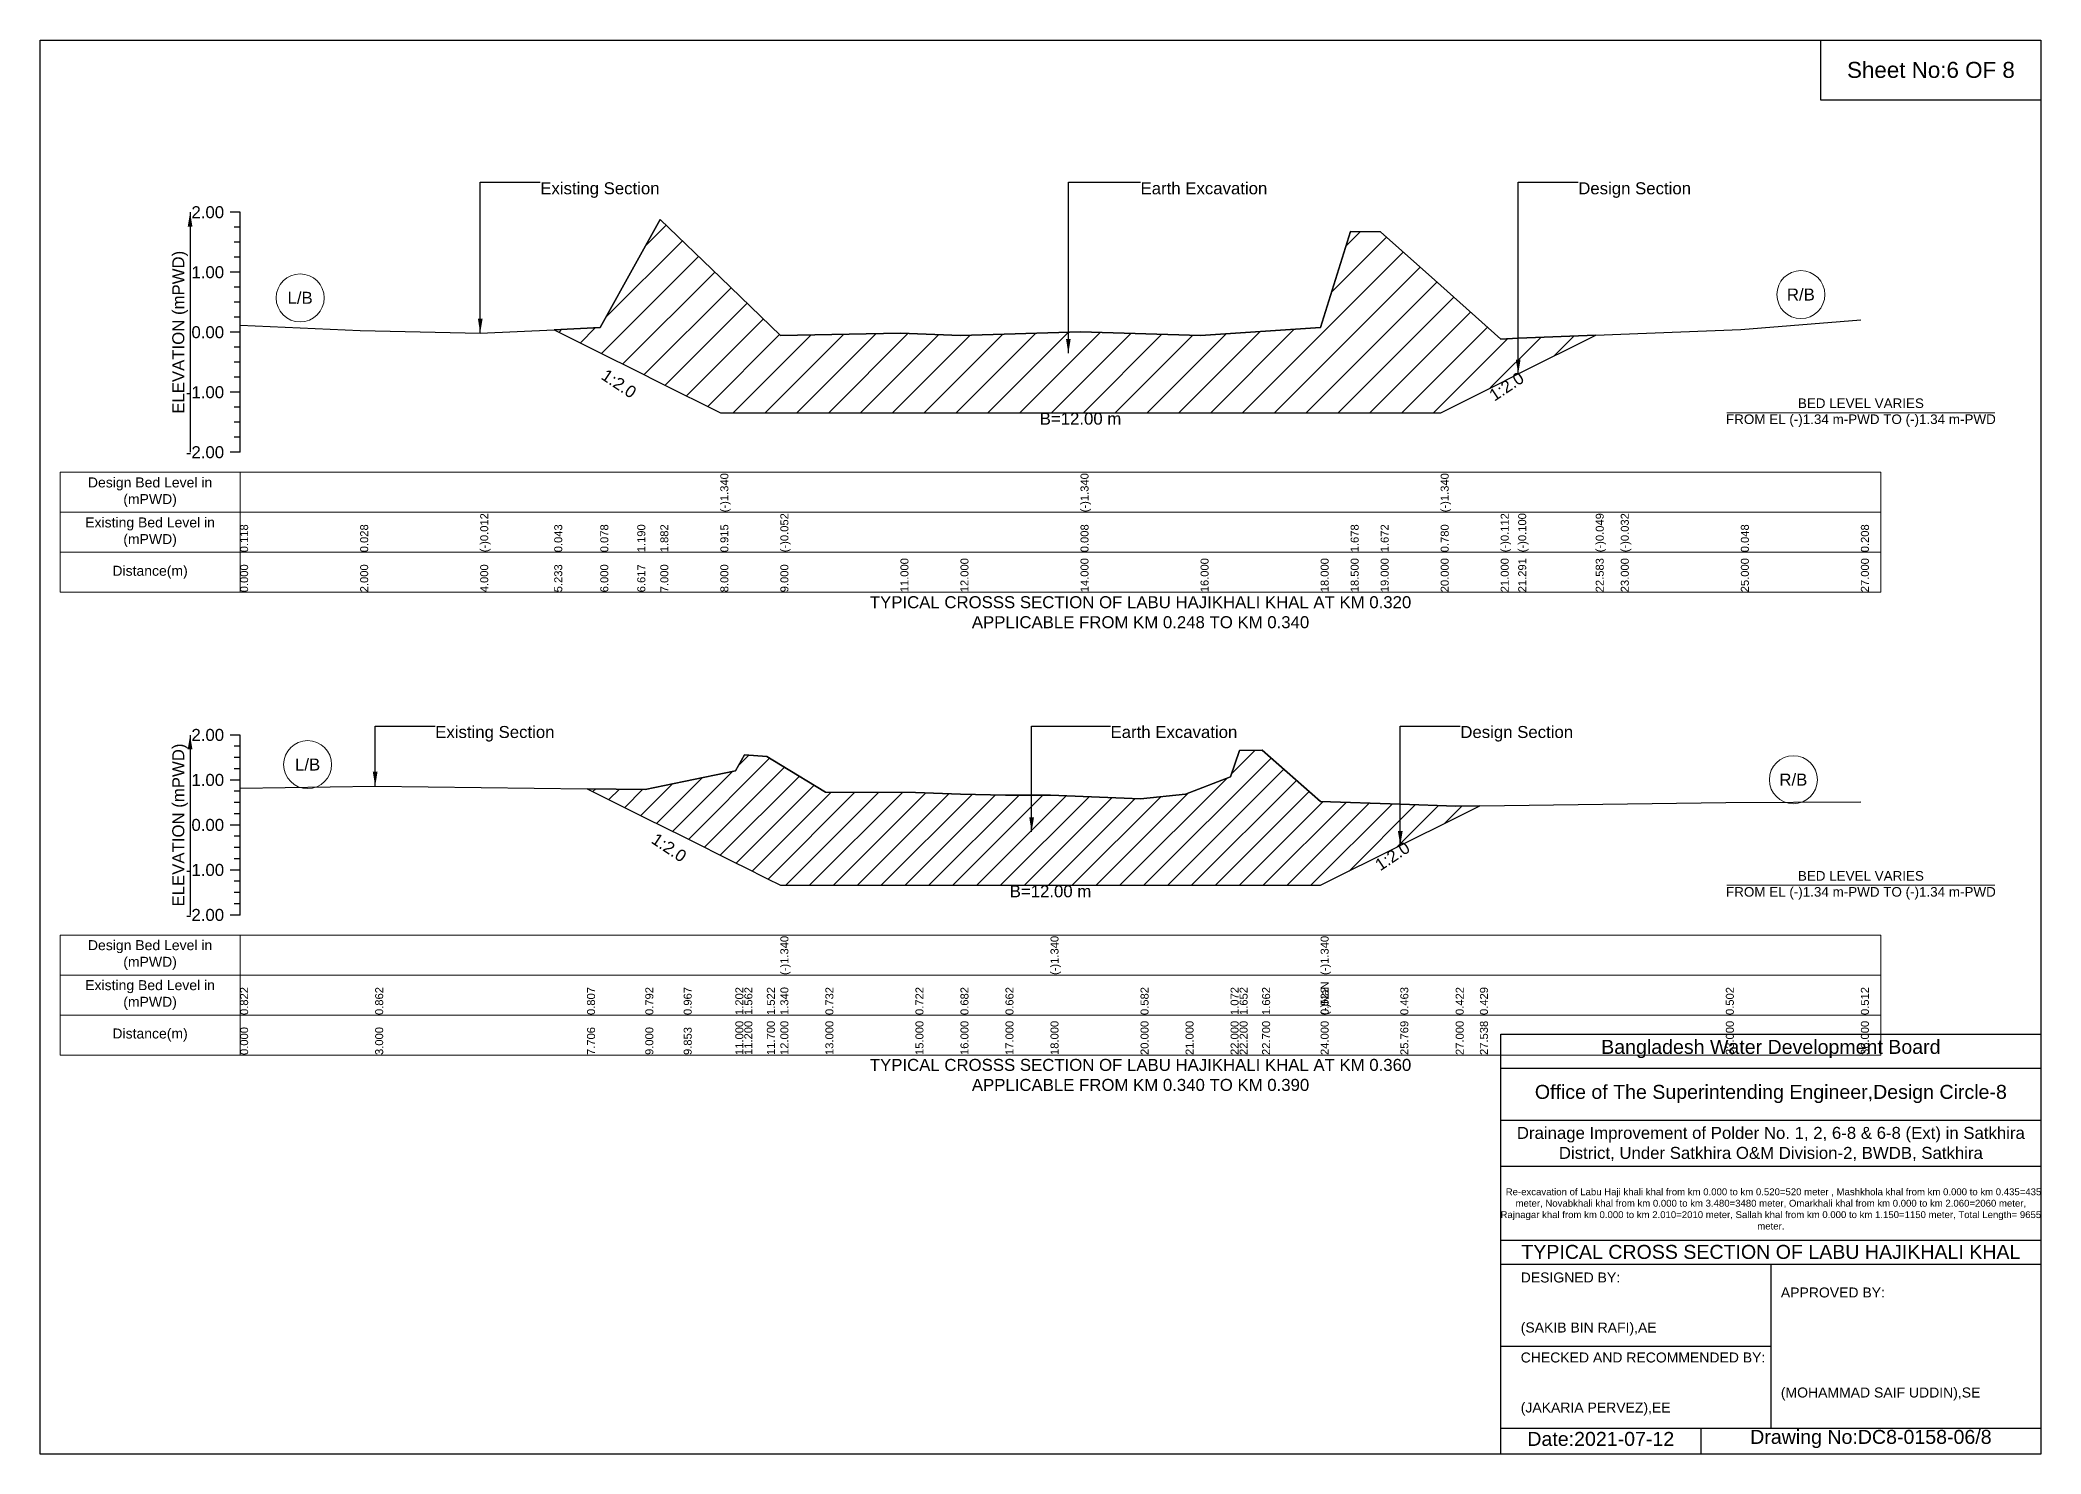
# Model space of a CAD drawing. Header units: inches. Extents: x 91000 to 648000, y -5656 to 141.
# Drawn here: x 150000 to 158000, y -5656 to 0 of the extents above; entities that cross this region are included whole.
import ezdxf

# ---------------------------------------------------------------- set-up
doc = ezdxf.new("R2010")
doc.units = ezdxf.units.IN
doc.header["$LTSCALE"] = 7
doc.header["$MEASUREMENT"] = 0
for name, color, linetype, lineweight in [('Cross section Data Border', 7, 'Continuous', 9), ('Cross Section Labels', 7, 'Continuous', 9), ('Existing_Bed_Level for Xsection', 7, 'Continuous', 25)]:
    doc.layers.add(name, color=color, linetype=linetype, lineweight=lineweight)
doc.styles.get("Standard").update_dxf_attribs({"font": 'arial.ttf'})
doc.dimstyles.get("Standard").update_dxf_attribs({"dimtxt": 0.18, "dimasz": 0.18, "dimexe": 0.18, "dimexo": 0.0625, "dimgap": 0.09, "dimtad": 0, "dimtih": 1, "dimtoh": 1, "dimdec": 4, "dimzin": 0, "dimdsep": 46, "dimtxsty": 'Standard', "dimcen": 0.09, "dimadec": 0, "dimazin": 0, "dimtfac": 1, "dimtdec": 4, "dimtofl": 0, "dimtmove": 0, "dimatfit": 3, "dimfxl": 0, "dimtolj": 1, "dimtzin": 0, "dimarcsym": 0})

msp = doc.modelspace()

# ---------------------------------------------------------------- hatches: boundary and pattern name
at = {"layer": 'Existing_Bed_Level for Xsection'}
h = msp.add_hatch(dxfattribs=at)
h.set_pattern_fill('ANSI31', color=256, scale=720, style=0)
h.paths.add_polyline_path([(152055.9, -1158.7), (152240, -1250.7), (152388, -1324.7), (152480, -1370.7), (152720, -1490.7), (152960, -1490.7), (153440, -1490.7), (153680, -1490.7), (154160, -1490.7), (154640, -1490.7), (155120, -1490.7), (155240, -1490.7), (155360, -1490.7), (155600, -1490.7), (155840, -1370.7), (155909.9, -1335.8), (156219.8, -1180.8), (155909.9, -1193.2), (155840, -1196), (155600, -981.9), (155360, -767.8), (155240, -766.4), (155120, -1150.4), (154640, -1181.6), (154160, -1167.2), (153680, -1181.6), (153440, -1172), (152960, -1181.6), (152720, -949.5), (152480, -717.4), (152388, -883.5), (152240, -1150.4)])
h = msp.add_hatch(dxfattribs=at)
h.set_pattern_fill('ANSI31', color=256, scale=540, style=0)
h.paths.add_polyline_path([(152187, -2994.7), (152420, -3111.2), (152573.5, -3187.9), (152780, -3291.2), (152816, -3309.2), (152906, -3354.2), (152960, -3381.2), (153140, -3381.2), (153500, -3381.2), (153680, -3381.2), (153860, -3381.2), (154040, -3381.2), (154400, -3381.2), (154580, -3381.2), (154760, -3381.2), (154796, -3381.2), (154886, -3381.2), (155120, -3381.2), (155438.5, -3221.9), (155660, -3111.2), (155756.9, -3062.7), (155660, -3064), (155438.5, -3056.6), (155120, -3046), (154886, -2840.8), (154796, -2842.6), (154760, -2947), (154580, -3017.2), (154400, -3035.2), (154040, -3020.8), (153860, -3020.8), (153680, -3017.2), (153500, -3010), (153140, -3008.2), (152960, -2898.8), (152906, -2866), (152816, -2858.8), (152780, -2923.6), (152573.5, -2965.9), (152420, -2997.4)])

# ---------------------------------------------------------------- linework, layer by layer
for points in [[(150000, 0), (158000, 0), (158000, -5656), (150000, -5656)], [(157120, 0), (158000, 0), (158000, -240), (157120, -240)]]:
    msp.add_lwpolyline(points, close=True)
for points in [[(155840, -5656), (155840, -3976), (158000, -3976)], [(155840, -4112), (158000, -4112)], [(155840, -4320), (158000, -4320)], [(155840, -4504), (158000, -4504)], [(155840, -4800), (158000, -4800)], [(155840, -4896), (158000, -4896)], [(156920, -4896), (156920, -5552)], [(155840, -5224), (156920, -5224)], [(155840, -5552), (158000, -5552)], [(156640, -5552), (156640, -5656)]]:
    msp.add_lwpolyline(points)
at = {"layer": 'Cross section Data Border'}
for points in [[(150080, -1729.1), (157360, -1729.1), (157360, -2209.1), (150080, -2209.1)], [(150080, -3580), (157360, -3580), (157360, -4060), (150080, -4060)]]:
    msp.add_lwpolyline(points, close=True, dxfattribs=at)
for points in [[(150800, -1729.1), (150800, -2209.1)], [(150080, -1889.1), (157360, -1889.1)], [(150080, -2049.1), (157360, -2049.1)], [(150800, -3580), (150800, -4060)], [(150080, -3740), (157360, -3740)], [(150080, -3900), (157360, -3900)]]:
    msp.add_lwpolyline(points, dxfattribs=at)
at = {"layer": 'Cross Section Labels'}
for points in [[(156744.2, -1490.7), (157815.8, -1490.7)], [(156744.2, -3381.2), (157815.8, -3381.2)]]:
    msp.add_lwpolyline(points, dxfattribs=at)
for centre in [(151040, -1031.6), (157040, -1018.4), (151070, -2898.4), (157010, -2958.7)]:
    msp.add_circle(centre, 96, dxfattribs=at)
at = {"layer": 'Existing_Bed_Level for Xsection'}
for points in [[(150800, -689.1), (150760, -689.1)], [(150800, -1649.1), (150800, -1409.1), (150800, -1169.1), (150800, -929.1), (150800, -689.1)], [(150800, -1140.8), (151280, -1162.4), (151760, -1172), (152055.9, -1158.7), (152240, -1150.4), (152388, -883.5), (152480, -717.4), (152720, -949.5), (152720, -949.5), (152960, -1181.6), (153440, -1172), (153680, -1181.6), (154160, -1167.2), (154160, -1167.2), (154640, -1181.6), (155120, -1150.4), (155240, -766.4), (155360, -767.8), (155600, -981.9), (155600, -981.9), (155840, -1196), (155909.9, -1193.2), (156219.8, -1180.8), (156320, -1176.8), (156800, -1157.6), (157280, -1119.2)], [(150800, -749.1), (150776, -749.1)], [(150800, -809.1), (150776, -809.1)], [(150800, -869.1), (150776, -869.1)], [(150800, -929.1), (150760, -929.1)], [(150800, -989.1), (150776, -989.1)], [(150800, -1049.1), (150776, -1049.1)], [(150800, -1109.1), (150776, -1109.1)], [(150800, -1169.1), (150760, -1169.1)], [(150800, -1229.1), (150776, -1229.1)], [(150800, -1289.1), (150776, -1289.1)], [(150800, -1349.1), (150776, -1349.1)], [(150800, -1409.1), (150760, -1409.1)], [(150800, -1469.1), (150776, -1469.1)], [(150800, -1529.1), (150776, -1529.1)], [(150800, -1589.1), (150776, -1589.1)], [(150800, -1649.1), (150760, -1649.1)], [(150800, -2780), (150760, -2780)], [(150800, -3500), (150800, -3320), (150800, -3140), (150800, -2960), (150800, -2780)], [(150800, -2825), (150776, -2825)], [(150800, -2870), (150776, -2870)], [(150800, -2992), (151340, -2984.8), (152187, -2994.7), (152420, -2997.4), (152573.5, -2965.9), (152780, -2923.6), (152816, -2858.8), (152906, -2866), (152960, -2898.8), (152960, -2898.8), (153140, -3008.2), (153500, -3010), (153680, -3017.2), (153860, -3020.8), (154040, -3020.8), (154040, -3020.8), (154400, -3035.2), (154580, -3017.2), (154760, -2947), (154796, -2842.6), (154886, -2840.8), (155120, -3046), (155120, -3046), (155438.5, -3056.6), (155660, -3064), (155756.9, -3062.7), (156740, -3049.6), (157280, -3047.8)], [(150800, -2960), (150760, -2960)], [(150800, -2915), (150776, -2915)], [(150800, -3005), (150776, -3005)], [(150800, -3050), (150776, -3050)], [(150800, -3095), (150776, -3095)], [(150800, -3140), (150760, -3140)], [(150800, -3185), (150776, -3185)], [(150800, -3230), (150776, -3230)], [(150800, -3275), (150776, -3275)], [(150800, -3320), (150760, -3320)], [(150800, -3365), (150776, -3365)], [(150800, -3410), (150776, -3410)], [(150800, -3500), (150760, -3500)], [(150800, -3455), (150776, -3455)]]:
    msp.add_lwpolyline(points, dxfattribs=at)
for points in [[(152055.9, -1158.7), (152055.9, -1158.7), (152240, -1250.7), (152388, -1324.7), (152480, -1370.7), (152720, -1490.7), (152720, -1490.7), (152960, -1490.7), (153440, -1490.7), (153680, -1490.7), (154160, -1490.7), (154160, -1490.7), (154640, -1490.7), (155120, -1490.7), (155240, -1490.7), (155360, -1490.7), (155600, -1490.7), (155600, -1490.7), (155840, -1370.7), (155909.9, -1335.8), (156219.8, -1180.8), (155909.9, -1193.2), (155840, -1196), (155600, -981.9), (155600, -981.9), (155360, -767.8), (155240, -766.4), (155120, -1150.4), (154640, -1181.6), (154160, -1167.2), (154160, -1167.2), (153680, -1181.6), (153440, -1172), (152960, -1181.6), (152720, -949.5), (152720, -949.5), (152480, -717.4), (152388, -883.5), (152240, -1150.4), (152055.9, -1158.7)], [(152187, -2994.7), (152187, -2994.7), (152420, -3111.2), (152573.5, -3187.9), (152780, -3291.2), (152816, -3309.2), (152906, -3354.2), (152960, -3381.2), (152960, -3381.2), (153140, -3381.2), (153500, -3381.2), (153680, -3381.2), (153860, -3381.2), (154040, -3381.2), (154040, -3381.2), (154400, -3381.2), (154580, -3381.2), (154760, -3381.2), (154796, -3381.2), (154886, -3381.2), (155120, -3381.2), (155120, -3381.2), (155438.5, -3221.9), (155660, -3111.2), (155756.9, -3062.7), (155756.9, -3062.7), (155756.9, -3062.7), (155660, -3064), (155438.5, -3056.6), (155120, -3046), (155120, -3046), (154886, -2840.8), (154796, -2842.6), (154760, -2947), (154580, -3017.2), (154400, -3035.2), (154040, -3020.8), (154040, -3020.8), (153860, -3020.8), (153680, -3017.2), (153500, -3010), (153140, -3008.2), (152960, -2898.8), (152960, -2898.8), (152906, -2866), (152816, -2858.8), (152780, -2923.6), (152573.5, -2965.9), (152420, -2997.4), (152187, -2994.7)]]:
    msp.add_lwpolyline(points, close=True, dxfattribs=at)

# ---------------------------------------------------------------- texts
at = {"attachment_point": 5}
for s, insert, char_height in [('Sheet No:6 OF 8', (157560, -120), 64), ('Bangladesh Water Development Board', (156920, -4036), 56), ('Office of The Superintending Engineer,Design Circle-8', (156920, -4216), 56)]:
    msp.add_mtext(s, dxfattribs=dict(at, insert=insert, char_height=char_height))
for s, insert, char_height, width, attachment_point in [('Drainage Improvement of Polder No. 1, 2, 6-8 & 6-8 (Ext) in Satkhira District, Under Satkhira O&M Division-2, BWDB, Satkhira', (156920, -4416), 48, 2240, 5), ('  Re-excavation of Labu Haji khali khal from km 0.000 to km 0.520=520 meter , Mashkhola khal from km 0.000 to km 0.435=435 meter, Novabkhali khal from km 0.000 to km 3.480=3480 meter, Omarkhali khal from km 0.000 to km 2.060=2060 meter, Rajnagar khal from km 0.000 to km 2.010=2010 meter, Sallah khal from km 0.000 to km 1.150=1150 meter, Total Length= 9655 meter. ', (156920, -4676), 27.4148, 2160, 5), ('TYPICAL CROSS SECTION OF LABU HAJIKHALI KHAL', (156920, -4848), 56, 2240, 5), ('DESIGNED BY:\\P\\P\\P(SAKIB BIN RAFI),AE', (155920, -5056), 40, 1120, 4), ('APPROVED BY:\\P\\P\\P\\P\\P\\P(MOHAMMAD SAIF UDDIN),SE', (156960, -5216), 40, 1120, 4), ('CHECKED AND RECOMMENDED BY:\\P\\P\\P(JAKARIA PERVEZ),EE', (155920, -5376), 40, 1120, 4), ('Date:2021-07-12', (156240, -5596), 56, 1120, 5), ('Drawing No:DC8-0158-06/8', (157320, -5596), 56, 1760, 5)]:
    msp.add_mtext(s, dxfattribs=dict(insert=insert, char_height=char_height, width=width, attachment_point=attachment_point))
at = {"layer": 'Cross section Data Border', "char_height": 40, "width": 640, "attachment_point": 5}
for s, insert in [('Design Bed Level in (mPWD)', (150440, -1809.1)), ('Existing Bed Level in (mPWD)', (150440, -1969.1)), ('Distance(m)', (150440, -2129.1)), ('Design Bed Level in (mPWD)', (150440, -3660)), ('Existing Bed Level in (mPWD)', (150440, -3820)), ('Distance(m)', (150440, -3980))]:
    msp.add_mtext(s, dxfattribs=dict(at, insert=insert))
at = {"layer": 'Cross Section Labels'}
for s, insert, char_height, attachment_point in [('Existing Section', (152000, -569.1), 48, 1), ('Earth Excavation', (154400, -569.1), 48, 1), ('Design Section', (156149.9, -569.1), 48, 1), ('L/B', (151040, -1031.6), 48, 5), ('R/B', (157040, -1018.4), 48, 5), ('BED LEVEL VARIES \\PFROM EL (-)1.34 m-PWD TO (-)1.34 m-PWD', (157280, -1490.7), 38.4, 5), ('B=12.00 m', (154160, -1490.7), 48, 2), ('TYPICAL CROSSS SECTION OF LABU HAJIKHALI KHAL AT KM 0.320\\PAPPLICABLE FROM KM 0.248 TO KM 0.340', (154400, -2289.1), 48, 5), ('Existing Section', (151580, -2744), 48, 1), ('Earth Excavation', (154280, -2744), 48, 1), ('Design Section', (155678.5, -2744), 48, 1), ('L/B', (151070, -2898.4), 48, 5), ('R/B', (157010, -2958.7), 48, 5), ('BED LEVEL VARIES \\PFROM EL (-)1.34 m-PWD TO (-)1.34 m-PWD', (157280, -3381.2), 38.4, 5), ('B=12.00 m', (154040, -3381.2), 48, 2), ('TYPICAL CROSSS SECTION OF LABU HAJIKHALI KHAL AT KM 0.360\\PAPPLICABLE FROM KM 0.340 TO KM 0.390', (154400, -4140), 48, 5)]:
    msp.add_mtext(s, dxfattribs=dict(at, insert=insert, char_height=char_height, attachment_point=attachment_point))
at = {"layer": 'Cross Section Labels', "char_height": 48, "attachment_point": 2}
for insert, rotation in [((152328, -1354.7), 326.30993), ((155849.9, -1365.8), 33.69007), ((152528.5, -3210.4), 326.30993), ((155393.5, -3244.4), 33.69007)]:
    msp.add_mtext('1:2.0', dxfattribs=dict(at, insert=insert, rotation=rotation))
at = {"layer": 'Existing_Bed_Level for Xsection', "char_height": 48, "attachment_point": 6}
for s, insert in [('2.00', (150736, -689.1)), ('1.00', (150736, -929.1)), ('0.00', (150736, -1169.1)), ('-1.00', (150736, -1409.1)), ('-2.00', (150736, -1649.1)), ('2.00', (150736, -2780)), ('1.00', (150736, -2960)), ('0.00', (150736, -3140)), ('-1.00', (150736, -3320)), ('-2.00', (150736, -3500))]:
    msp.add_mtext(s, dxfattribs=dict(at, insert=insert))
at = {"layer": 'Existing_Bed_Level for Xsection', "rotation": 90}
for s, insert, char_height, attachment_point in [('ELEVATION (mPWD)', (150560, -1169.1), 48, 5), ('(-)1.340', (152720, -1889.1), 32, 1), ('(-)1.340', (154160, -1889.1), 32, 1), ('(-)1.340', (155600, -1889.1), 32, 1), ('(-)0.012', (151760, -2049.1), 32, 1), ('(-)0.012', (151760, -2049.1), 32, 1), ('(-)0.052', (152960, -2049.1), 32, 1), ('(-)0.052', (152960, -2049.1), 32, 1), ('(-)0.052', (152960, -2049.1), 32, 1), ('(-)0.112', (155840, -2049.1), 32, 1), ('(-)0.100', (155909.9, -2049.1), 32, 1), ('(-)0.049', (156219.8, -2049.1), 32, 1), ('(-)0.032', (156320, -2049.1), 32, 1), ('0.118', (150800, -2049.1), 32, 1), ('0.028', (151280, -2049.1), 32, 1), ('0.043', (152055.9, -2049.1), 32, 1), ('0.078', (152240, -2049.1), 32, 1), ('0.078', (152240, -2049.1), 32, 1), ('1.190', (152388, -2049.1), 32, 1), ('1.882', (152480, -2049.1), 32, 1), ('0.915', (152720, -2049.1), 32, 1), ('0.915', (152720, -2049.1), 32, 1), ('0.915', (152720, -2049.1), 32, 1), ('0.008', (154160, -2049.1), 32, 1), ('0.008', (154160, -2049.1), 32, 1), ('0.008', (154160, -2049.1), 32, 1), ('1.678', (155240, -2049.1), 32, 1), ('1.672', (155360, -2049.1), 32, 1), ('0.780', (155600, -2049.1), 32, 1), ('0.780', (155600, -2049.1), 32, 1), ('0.780', (155600, -2049.1), 32, 1), ('0.048', (156800, -2049.1), 32, 1), ('0.208', (157280, -2049.1), 32, 1), ('11.000', (153440, -2209.1), 32, 1), ('12.000', (153680, -2209.1), 32, 1), ('14.000', (154160, -2209.1), 32, 1), ('14.000', (154160, -2209.1), 32, 1), ('14.000', (154160, -2209.1), 32, 1), ('16.000', (154640, -2209.1), 32, 1), ('18.000', (155120, -2209.1), 32, 1), ('18.500', (155240, -2209.1), 32, 1), ('19.000', (155360, -2209.1), 32, 1), ('20.000', (155600, -2209.1), 32, 1), ('20.000', (155600, -2209.1), 32, 1), ('20.000', (155600, -2209.1), 32, 1), ('21.000', (155840, -2209.1), 32, 1), ('21.291', (155909.9, -2209.1), 32, 1), ('22.583', (156219.8, -2209.1), 32, 1), ('23.000', (156320, -2209.1), 32, 1), ('25.000', (156800, -2209.1), 32, 1), ('27.000', (157280, -2209.1), 32, 1), ('0.000', (150800, -2209.1), 32, 1), ('2.000', (151280, -2209.1), 32, 1), ('4.000', (151760, -2209.1), 32, 1), ('5.233', (152055.9, -2209.1), 32, 1), ('6.000', (152240, -2209.1), 32, 1), ('6.617', (152388, -2209.1), 32, 1), ('7.000', (152480, -2209.1), 32, 1), ('8.000', (152720, -2209.1), 32, 1), ('8.000', (152720, -2209.1), 32, 1), ('8.000', (152720, -2209.1), 32, 1), ('9.000', (152960, -2209.1), 32, 1), ('ELEVATION (mPWD)', (150560, -3140), 48, 5), ('(-)1.340', (152960, -3740), 32, 1), ('(-)1.340', (154040, -3740), 32, 1), ('(-)1.340', (155120, -3740), 32, 1), ('0.822', (150800, -3900), 32, 1), ('0.862', (151340, -3900), 32, 1), ('0.807', (152187, -3900), 32, 1), ('0.792', (152420, -3900), 32, 1), ('0.967', (152573.5, -3900), 32, 1), ('1.202', (152780, -3900), 32, 1), ('1.562', (152816, -3900), 32, 1), ('1.522', (152906, -3900), 32, 1), ('1.340', (152960, -3900), 32, 1), ('1.340', (152960, -3900), 32, 1), ('1.340', (152960, -3900), 32, 1), ('0.732', (153140, -3900), 32, 1), ('0.722', (153500, -3900), 32, 1), ('0.682', (153680, -3900), 32, 1), ('0.682', (153680, -3900), 32, 1), ('0.662', (153860, -3900), 32, 1), ('0.662', (153860, -3900), 32, 1), ('0.662', (153860, -3900), 32, 1), ('0.662', (153860, -3900), 32, 1), ('0.582', (154400, -3900), 32, 1), ('1.072', (154760, -3900), 32, 1), ('1.652', (154796, -3900), 32, 1), ('1.662', (154886, -3900), 32, 1), ('(-)NaN', (155120, -3900), 32, 1), ('0.522', (155120, -3900), 32, 1), ('0.522', (155120, -3900), 32, 1), ('0.463', (155438.5, -3900), 32, 1), ('0.422', (155660, -3900), 32, 1), ('0.429', (155756.9, -3900), 32, 1), ('0.502', (156740, -3900), 32, 1), ('0.512', (157280, -3900), 32, 1), ('0.000', (150800, -4060), 32, 1), ('3.000', (151340, -4060), 32, 1), ('7.706', (152187, -4060), 32, 1), ('9.000', (152420, -4060), 32, 1), ('9.853', (152573.5, -4060), 32, 1), ('11.000', (152780, -4060), 32, 1), ('11.200', (152816, -4060), 32, 1), ('11.700', (152906, -4060), 32, 1), ('12.000', (152960, -4060), 32, 1), ('12.000', (152960, -4060), 32, 1), ('12.000', (152960, -4060), 32, 1), ('13.000', (153140, -4060), 32, 1), ('15.000', (153500, -4060), 32, 1), ('16.000', (153680, -4060), 32, 1), ('17.000', (153860, -4060), 32, 1), ('18.000', (154040, -4060), 32, 1), ('18.000', (154040, -4060), 32, 1), ('18.000', (154040, -4060), 32, 1), ('20.000', (154400, -4060), 32, 1), ('21.000', (154580, -4060), 32, 1), ('22.000', (154760, -4060), 32, 1), ('22.200', (154796, -4060), 32, 1), ('22.700', (154886, -4060), 32, 1), ('24.000', (155120, -4060), 32, 1), ('24.000', (155120, -4060), 32, 1), ('24.000', (155120, -4060), 32, 1), ('25.769', (155438.5, -4060), 32, 1), ('27.000', (155660, -4060), 32, 1), ('27.538', (155756.9, -4060), 32, 1), ('33.000', (156740, -4060), 32, 1), ('36.000', (157280, -4060), 32, 1)]:
    msp.add_mtext(s, dxfattribs=dict(at, insert=insert, char_height=char_height, attachment_point=attachment_point))

# ---------------------------------------------------------------- leaders
at = {"layer": 'Cross Section Labels', "annotation_type": 0, "has_hookline": 1, "hookline_direction": 0}
for points, text_width in [([(151760, -1172), (151760, -569.1), (151999.9, -569.1)], 467.2), ([(154111.3, -1253.2), (154111.3, -569.1), (154399.9, -569.1)], 497), ([(155909.9, -1335.8), (155909.9, -569.1), (156149.8, -569.1)], 441.2), ([(151340, -2984.8), (151340, -2744), (151579.9, -2744)], 467.2), ([(153964.5, -3166.9), (153964.5, -2744), (154279.9, -2744)], 497), ([(155438.5, -3221.9), (155438.5, -2744), (155678.4, -2744)], 441.2)]:
    msp.add_leader(points, dimstyle='Standard', override={"dimasz": 57.6}, dxfattribs=dict(at, text_width=text_width))
at = {"layer": 'Existing_Bed_Level for Xsection'}
for points in [[(150600, -689.1), (150600, -1649.1)], [(150600, -2780), (150600, -3500)]]:
    msp.add_leader(points, dimstyle='Standard', override={"dimasz": 57.6}, dxfattribs=at)

doc.saveas('drawing.dxf')
